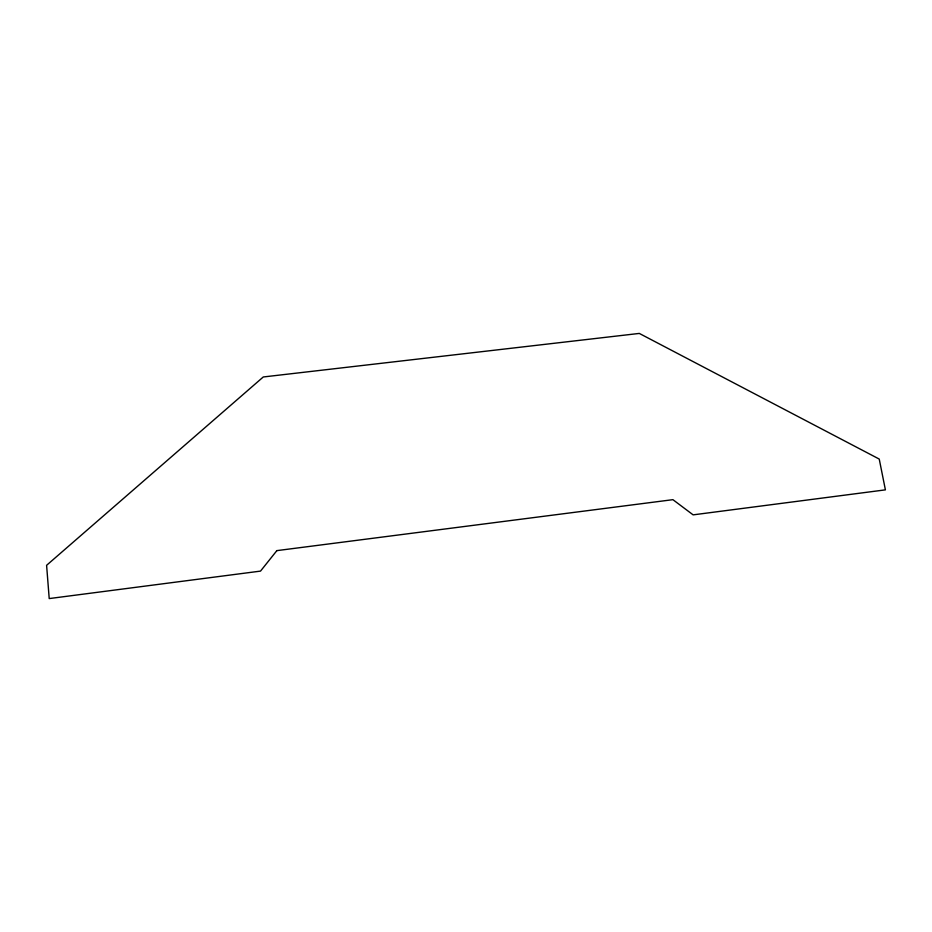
<?xml version="1.0" encoding="UTF-8"?>
<svg xmlns="http://www.w3.org/2000/svg" width="932" height="932" viewBox="0 0 932 932"><rect width="100%" height="100%" fill="white"/><g stroke="black" fill="none" stroke-linecap="round" stroke-linejoin="round"><path stroke-width="1.4" d="M276.862 550.626L260.517 571.106L49.21 598.577L46.6 565.305L263.278 376.971L639.305 333.423L879.237 459.068L885.4 489.859L693.128 514.86L672.916 499.668L276.862 550.626"/></g></svg>
